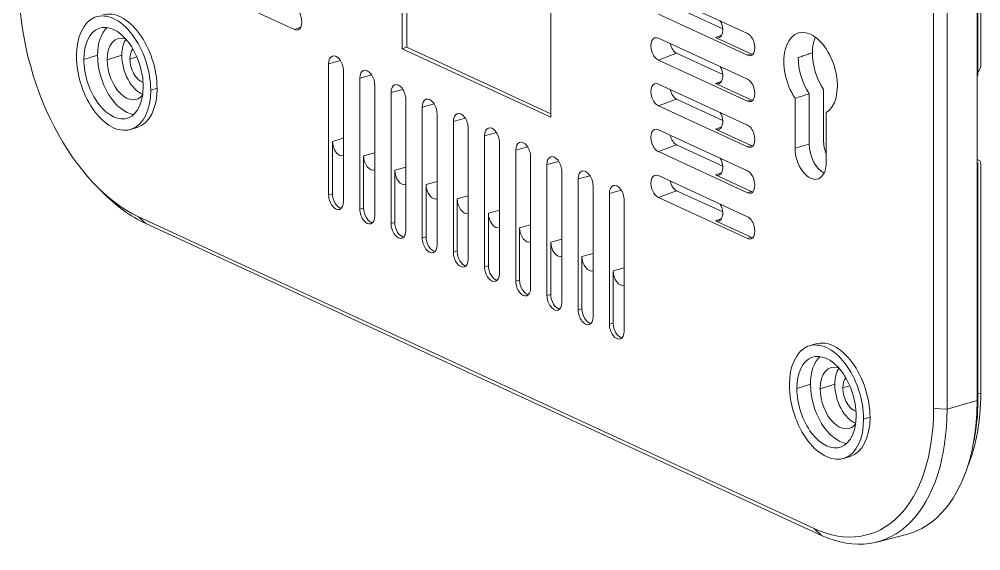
# Model space of a CAD drawing. Header units: millimetres. Extents: x -1304 to 1304, y -904 to 904.
# Drawn here: x -626.2 to -544.5, y 180.1 to 225.2 of the extents above; entities that cross this region are included whole.
import ezdxf

# ---------------------------------------------------------------- set-up
doc = ezdxf.new("R2010")
doc.units = ezdxf.units.MM
doc.header["$MEASUREMENT"] = 0
doc.layers.add('layer 1', color=7, linetype='Continuous')

msp = doc.modelspace()

# ---------------------------------------------------------------- linework, layer by layer
at = {"layer": 'layer 1', "color": 155, "lineweight": 18}
for points in [[(-593.6804, 248.6864), (-593.6804, 248.6864), (-593.6804, 222.7345), (-593.6804, 222.7345)], [(-593.2926, 248.8049), (-593.2926, 248.8049), (-593.2926, 222.853), (-593.2926, 222.853)], [(-581.056, 216.9109), (-581.056, 216.9109), (-581.056, 244.7166), (-581.056, 244.7166)], [(-544.7424, 220.4464), (-544.7424, 220.4464), (-544.7424, 240.3737), (-544.7424, 240.3737)], [(-544.5007, 240.738), (-544.5007, 240.738), (-544.5007, 221.2741), (-544.5007, 221.2741)], [(-544.8146, 240.1097), (-544.8146, 240.1097), (-544.8146, 192.8401), (-544.8146, 192.8401)], [(-548.5102, 192.1658), (-548.5102, 192.1658), (-548.5102, 239.4354), (-548.5102, 239.4354)], [(-547.3675, 192.1142), (-547.3675, 192.1142), (-547.3675, 239.3838), (-547.3675, 239.3838)], [(-602.8331, 224.3613), (-602.8331, 224.3613), (-610.4077, 227.8555), (-610.4077, 227.8555)], [(-571.9033, 227.5185), (-571.9033, 227.5185), (-564.3287, 224.0244), (-564.3287, 224.0244)], [(-564.3287, 222.1707), (-564.3287, 222.1707), (-571.9033, 225.6648), (-571.9033, 225.6648)], [(-570.3521, 226.2359), (-570.3521, 226.2359), (-566.436, 224.4294), (-566.436, 224.4294)], [(-618.7565, 224.5291), (-619.2757, 224.0666), (-619.5711, 223.2139), (-619.5711, 222.1775)], [(-617.1823, 223.5701), (-618.068, 223.8745), (-618.7505, 223.1036), (-618.7505, 221.799)], [(-617.145, 223.5567), (-617.3812, 223.2247), (-617.5096, 222.7391), (-617.5096, 222.1781)], [(-571.9033, 223.6258), (-571.9033, 223.6258), (-564.3287, 220.1316), (-564.3287, 220.1316)], [(-570.8881, 223.1575), (-570.8112, 222.7833), (-570.5953, 222.4553), (-570.3521, 222.3431)], [(-567.0483, 223.6826), (-567.0483, 223.6826), (-564.0185, 222.2849), (-564.0185, 222.2849)], [(-558.5553, 223.7168), (-558.7171, 223.3446), (-558.8042, 222.888), (-558.8094, 222.3844)], [(-616.5676, 222.7163), (-616.7273, 222.5201), (-616.8152, 222.2153), (-616.8152, 221.8578)], [(-593.6804, 222.7345), (-593.6804, 222.7345), (-593.2926, 222.853), (-593.2926, 222.853)], [(-593.6804, 222.7345), (-593.6804, 222.7345), (-581.056, 216.9109), (-581.056, 216.9109)], [(-593.2926, 222.853), (-593.2926, 222.853), (-581.056, 217.2083), (-581.056, 217.2083)], [(-570.3521, 222.3431), (-570.3521, 222.3431), (-566.436, 220.5366), (-566.436, 220.5366)], [(-558.8094, 222.3844), (-558.8205, 221.3186), (-558.465, 220.147), (-557.8629, 219.2648)], [(-564.3287, 218.2779), (-564.3287, 218.2779), (-571.9033, 221.772), (-571.9033, 221.772)], [(-564.0185, 222.2849), (-563.9703, 222.2627), (-563.9222, 222.2488), (-563.8753, 222.2436)], [(-560.0227, 221.9791), (-560.0173, 220.921), (-559.6646, 219.7716), (-559.0759, 218.8941)], [(-599.9295, 210.324), (-599.9295, 210.324), (-599.9295, 221.4463), (-599.9295, 221.4463)], [(-598.667, 220.8639), (-598.667, 220.8639), (-598.667, 209.7417), (-598.667, 209.7417)], [(-544.7424, 220.7709), (-544.5962, 220.8866), (-544.5007, 221.0855), (-544.5007, 221.2741)], [(-597.2784, 209.1011), (-597.2784, 209.1011), (-597.2784, 220.2233), (-597.2784, 220.2233)], [(-544.8146, 220.4243), (-544.8146, 220.4243), (-544.7424, 220.4464), (-544.7424, 220.4464)], [(-616.2058, 216.0414), (-615.1639, 216.3597), (-614.5106, 217.6414), (-614.5106, 219.3673)], [(-596.0159, 219.641), (-596.0159, 219.641), (-596.0159, 208.5187), (-596.0159, 208.5187)], [(-571.9033, 219.733), (-571.9033, 219.733), (-564.3287, 216.2388), (-564.3287, 216.2388)], [(-570.8881, 219.2647), (-570.8112, 218.8905), (-570.5953, 218.5625), (-570.3521, 218.4503)], [(-567.0483, 219.7898), (-567.0483, 219.7898), (-564.0185, 218.3921), (-564.0185, 218.3921)], [(-557.8629, 219.2648), (-557.8629, 219.2648), (-557.8629, 214.9478), (-557.8629, 214.9478)], [(-594.6272, 207.8781), (-594.6272, 207.8781), (-594.6272, 219.0004), (-594.6272, 219.0004)], [(-593.3648, 218.418), (-593.3648, 218.418), (-593.3648, 207.2958), (-593.3648, 207.2958)], [(-570.3521, 218.4503), (-570.3521, 218.4503), (-566.436, 216.6438), (-566.436, 216.6438)], [(-564.0185, 218.3921), (-563.9703, 218.3699), (-563.9222, 218.356), (-563.8753, 218.3508)], [(-560.2889, 218.5239), (-560.2889, 218.5239), (-560.2889, 214.2826), (-560.2889, 214.2826)], [(-559.0759, 218.8941), (-559.0759, 218.8941), (-559.0759, 214.6152), (-559.0759, 214.6152)], [(-591.9761, 206.6552), (-591.9761, 206.6552), (-591.9761, 217.7774), (-591.9761, 217.7774)], [(-564.3287, 214.3851), (-564.3287, 214.3851), (-571.9033, 217.8793), (-571.9033, 217.8793)], [(-590.7137, 217.1951), (-590.7137, 217.1951), (-590.7137, 206.0728), (-590.7137, 206.0728)], [(-557.6378, 213.0597), (-557.6378, 213.0597), (-557.6378, 217.3009), (-557.6378, 217.3009)], [(-616.7487, 215.8755), (-616.7487, 215.8755), (-616.2057, 216.0414), (-616.2057, 216.0414)], [(-589.325, 205.4322), (-589.325, 205.4322), (-589.325, 216.5545), (-589.325, 216.5545)], [(-588.0626, 215.9721), (-588.0626, 215.9721), (-588.0626, 204.8499), (-588.0626, 204.8499)], [(-571.9033, 215.8402), (-571.9033, 215.8402), (-564.3287, 212.3461), (-564.3287, 212.3461)], [(-567.0483, 215.897), (-567.0483, 215.897), (-564.0185, 214.4994), (-564.0185, 214.4994)], [(-586.6739, 204.2093), (-586.6739, 204.2093), (-586.6739, 215.3316), (-586.6739, 215.3316)], [(-570.8881, 215.3719), (-570.8112, 214.9977), (-570.5953, 214.6697), (-570.3521, 214.5576)], [(-557.8629, 214.9478), (-557.8629, 214.5753), (-557.7842, 214.1758), (-557.6378, 213.8042)], [(-599.606, 214.8616), (-599.606, 214.8616), (-599.606, 210.4127), (-599.606, 210.4127)], [(-585.4114, 214.7492), (-585.4114, 214.7492), (-585.4114, 203.6269), (-585.4114, 203.6269)], [(-570.3521, 214.5576), (-570.3521, 214.5576), (-566.436, 212.7511), (-566.436, 212.7511)], [(-564.0185, 214.4993), (-563.9703, 214.4771), (-563.9222, 214.4632), (-563.8753, 214.458)], [(-559.0759, 214.6152), (-559.0759, 213.5911), (-558.5159, 212.4985), (-557.8185, 212.1619)], [(-596.9549, 213.6387), (-596.9549, 213.6387), (-596.9549, 209.1898), (-596.9549, 209.1898)], [(-584.0228, 202.9864), (-584.0228, 202.9864), (-584.0228, 214.1086), (-584.0228, 214.1086)], [(-582.7603, 213.5263), (-582.7603, 213.5263), (-582.7603, 202.404), (-582.7603, 202.404)], [(-564.3287, 210.4923), (-564.3287, 210.4923), (-571.9033, 213.9865), (-571.9033, 213.9865)], [(-544.679, 213.2679), (-544.679, 213.2679), (-544.8146, 213.3304), (-544.8146, 213.3304)], [(-544.5007, 212.9324), (-544.5007, 213.1543), (-544.6323, 213.3048), (-544.8146, 213.2914)], [(-581.3716, 201.7634), (-581.3716, 201.7634), (-581.3716, 212.8857), (-581.3716, 212.8857)], [(-544.7424, 213.0315), (-544.7424, 213.0315), (-544.8146, 213.0648), (-544.8146, 213.0648)], [(-544.8146, 213.0095), (-544.8146, 213.0095), (-544.7424, 213.0315), (-544.7424, 213.0315)], [(-544.7424, 193.1041), (-544.7424, 193.1041), (-544.7424, 213.0315), (-544.7424, 213.0315)], [(-544.5007, 212.9324), (-544.5007, 212.9324), (-544.5007, 193.4684), (-544.5007, 193.4684)], [(-594.3038, 212.4157), (-594.3038, 212.4157), (-594.3038, 207.9668), (-594.3038, 207.9668)], [(-580.1092, 212.3033), (-580.1092, 212.3033), (-580.1092, 201.1811), (-580.1092, 201.1811)], [(-571.9033, 211.9474), (-571.9033, 211.9474), (-564.3287, 208.4533), (-564.3287, 208.4533)], [(-567.0483, 212.0042), (-567.0483, 212.0042), (-564.0185, 210.6066), (-564.0185, 210.6066)], [(-619.6817, 211.0774), (-619.6817, 211.0774), (-619.2468, 210.6348), (-619.2468, 210.6348)], [(-591.6526, 211.1928), (-591.6526, 211.1928), (-591.6526, 206.7439), (-591.6526, 206.7439)], [(-578.7205, 200.5405), (-578.7205, 200.5405), (-578.7205, 211.6627), (-578.7205, 211.6627)], [(-577.4581, 211.0804), (-577.4581, 211.0804), (-577.4581, 199.9581), (-577.4581, 199.9581)], [(-570.8881, 211.4791), (-570.8112, 211.1049), (-570.5953, 210.7769), (-570.3521, 210.6648)], [(-619.247, 210.6349), (-618.0398, 209.4062), (-616.7596, 208.4713), (-615.4686, 207.8758)], [(-576.0694, 199.3175), (-576.0694, 199.3175), (-576.0694, 210.4398), (-576.0694, 210.4398)], [(-564.3287, 206.5995), (-564.3287, 206.5995), (-571.9033, 210.0937), (-571.9033, 210.0937)], [(-570.3521, 210.6648), (-570.3521, 210.6648), (-566.436, 208.8583), (-566.436, 208.8583)], [(-564.0185, 210.6066), (-563.9703, 210.5843), (-563.9222, 210.5704), (-563.8753, 210.5652)], [(-589.0015, 209.9698), (-589.0015, 209.9698), (-589.0015, 205.5209), (-589.0015, 205.5209)], [(-574.807, 209.8574), (-574.807, 209.8574), (-574.807, 198.7352), (-574.807, 198.7352)], [(-616.0887, 208.4537), (-616.0887, 208.4537), (-558.6477, 181.9566), (-558.6477, 181.9566)], [(-586.3504, 208.7469), (-586.3504, 208.7469), (-586.3504, 204.298), (-586.3504, 204.298)], [(-615.4686, 207.8758), (-615.4686, 207.8758), (-558.0276, 181.3787), (-558.0276, 181.3787)], [(-567.0483, 208.1114), (-567.0483, 208.1114), (-564.0185, 206.7138), (-564.0185, 206.7138)], [(-583.6993, 207.5239), (-583.6993, 207.5239), (-583.6993, 203.075), (-583.6993, 203.075)], [(-581.0482, 206.301), (-581.0482, 206.301), (-581.0482, 201.8521), (-581.0482, 201.8521)], [(-564.0185, 206.7138), (-563.9703, 206.6915), (-563.9222, 206.6776), (-563.8753, 206.6724)], [(-578.397, 205.0781), (-578.397, 205.0781), (-578.397, 200.6292), (-578.397, 200.6292)], [(-575.7459, 203.8551), (-575.7459, 203.8551), (-575.7459, 199.4062), (-575.7459, 199.4062)], [(-558.5307, 197.652), (-558.5307, 197.652), (-559.0736, 197.4861), (-559.0736, 197.4861)], [(-558.1595, 196.5761), (-558.6787, 196.1136), (-558.9741, 195.2609), (-558.9741, 194.2245)], [(-556.5853, 195.6171), (-557.4709, 195.9215), (-558.1535, 195.1506), (-558.1535, 193.846)], [(-556.548, 195.6038), (-556.7842, 195.2717), (-556.9125, 194.7862), (-556.9125, 194.2251)], [(-555.9706, 194.7633), (-556.1303, 194.5671), (-556.2182, 194.2623), (-556.2182, 193.9049)], [(-545.6214, 187.2181), (-544.885, 188.9702), (-544.5007, 191.1135), (-544.5007, 193.4684)], [(-550.819, 181.464), (-547.1438, 182.4161), (-544.8146, 186.829), (-544.8146, 192.8401)], [(-555.6088, 188.0884), (-554.5668, 188.4067), (-553.9136, 189.6884), (-553.9136, 191.4144)], [(-556.1516, 187.9226), (-556.1516, 187.9226), (-555.6087, 188.0884), (-555.6087, 188.0884)], [(-553.3325, 180.8128), (-553.3325, 180.8128), (-550.8192, 181.4639), (-550.8192, 181.4639)]]:
    msp.add_open_spline(points, degree=3, dxfattribs=at)
for points, knots in [([(-626.2263, 228.0157), (-626.2263, 224.0678), (-625.1582, 219.7889), (-623.257, 216.1203), (-621.3559, 212.4517), (-618.7773, 209.6939), (-616.0887, 208.4537)], [0, 0, 0, 0, 0.5, 0.5, 0.5, 1, 1, 1, 1]), ([(-615.0536, 219.2015), (-615.0536, 220.8571), (-615.6551, 222.6645), (-616.6316, 223.9428), (-617.6081, 225.2211), (-618.8112, 225.7761), (-619.7877, 225.3987), (-620.7642, 225.0213), (-621.3657, 223.7689), (-621.3657, 222.1132)], [0, 0, 0, 0, 0.3333333, 0.3333333, 0.3333333, 0.6666667, 0.6666667, 0.6666667, 1, 1, 1, 1]), ([(-614.5106, 219.3673), (-614.5106, 220.988), (-615.0872, 222.7569), (-616.0312, 224.0322), (-616.9751, 225.3075), (-618.1493, 225.9039), (-619.1277, 225.605)], [0, 0, 0, 0, 0.5, 0.5, 0.5, 1, 1, 1, 1]), ([(-602.8331, 224.3613), (-602.6076, 224.2573), (-602.3992, 224.3378), (-602.2864, 224.5726), (-602.1737, 224.8074), (-602.1737, 225.1607), (-602.2864, 225.4995), (-602.3992, 225.8382), (-602.6076, 226.111), (-602.8331, 226.215)], [0, 0, 0, 0, 0.3333333, 0.3333333, 0.3333333, 0.6666667, 0.6666667, 0.6666667, 1, 1, 1, 1]), ([(-615.6848, 219.4926), (-615.6848, 220.8172), (-616.166, 222.2631), (-616.9472, 223.2857), (-617.7284, 224.3083), (-618.6909, 224.7523), (-619.4721, 224.4504), (-620.2533, 224.1485), (-620.7345, 223.1466), (-620.7345, 221.822)], [0, 0, 0, 0, 0.3333333, 0.3333333, 0.3333333, 0.6666667, 0.6666667, 0.6666667, 1, 1, 1, 1]), ([(-567.0483, 223.6826), (-566.7897, 223.5633), (-566.5585, 223.693), (-566.4687, 224.0078), (-566.379, 224.3225), (-566.4498, 224.7557), (-566.6461, 225.0934)], [0, 0, 0, 0, 0.5, 0.5, 0.5, 1, 1, 1, 1]), ([(-564.3287, 222.1707), (-564.1032, 222.0667), (-563.8948, 222.1472), (-563.7821, 222.382), (-563.6693, 222.6167), (-563.6693, 222.97), (-563.7821, 223.3088), (-563.8948, 223.6476), (-564.1032, 223.9204), (-564.3287, 224.0244)], [0, 0, 0, 0, 0.3333333, 0.3333333, 0.3333333, 0.6666667, 0.6666667, 0.6666667, 1, 1, 1, 1]), ([(-557.6378, 217.3009), (-556.8363, 217.7764), (-556.4979, 219.1284), (-556.8003, 220.6471), (-557.1026, 222.1658), (-557.9766, 223.5041), (-558.9634, 223.9592), (-559.9501, 224.4144), (-560.8241, 223.8825), (-561.1264, 222.6428), (-561.4288, 221.403), (-561.0904, 219.7388), (-560.2889, 218.5239)], [0, 0, 0, 0, 0.25, 0.25, 0.25, 0.5, 0.5, 0.5, 0.75, 0.75, 0.75, 1, 1, 1, 1]), ([(-571.9033, 223.6258), (-572.1289, 223.7298), (-572.3372, 223.6493), (-572.45, 223.4145), (-572.5628, 223.1797), (-572.5628, 222.8264), (-572.45, 222.4876), (-572.3372, 222.1489), (-572.1289, 221.8761), (-571.9033, 221.772)], [0, 0, 0, 0, 0.3333333, 0.3333333, 0.3333333, 0.6666667, 0.6666667, 0.6666667, 1, 1, 1, 1]), ([(-558.8094, 222.3844), (-558.9429, 222.3398), (-559.0769, 222.2951), (-559.2113, 222.2502), (-559.3456, 222.2054), (-559.4804, 222.1603), (-559.6157, 222.1151), (-559.7509, 222.0699), (-559.8866, 222.0246), (-560.0227, 221.9791)], [0, 0, 0, 0, 0.3333333, 0.3333333, 0.3333333, 0.6666667, 0.6666667, 0.6666667, 1, 1, 1, 1]), ([(-621.3657, 222.1132), (-621.3657, 220.4576), (-620.7642, 218.6502), (-619.7877, 217.3719), (-618.8112, 216.0936), (-617.6081, 215.5386), (-616.6316, 215.916), (-615.6551, 216.2934), (-615.0536, 217.5458), (-615.0536, 219.2015)], [0, 0, 0, 0, 0.3333333, 0.3333333, 0.3333333, 0.6666667, 0.6666667, 0.6666667, 1, 1, 1, 1]), ([(-620.7345, 221.822), (-620.7345, 220.4975), (-620.2533, 219.0516), (-619.4721, 218.029), (-618.6909, 217.0063), (-617.7284, 216.5624), (-616.9472, 216.8643), (-616.166, 217.1662), (-615.6848, 218.1681), (-615.6848, 219.4926)], [0, 0, 0, 0, 0.3333333, 0.3333333, 0.3333333, 0.6666667, 0.6666667, 0.6666667, 1, 1, 1, 1]), ([(-619.5711, 222.1775), (-619.5711, 221.0532), (-619.2237, 219.8293), (-618.6265, 218.8502), (-618.0293, 217.871), (-617.2469, 217.2424), (-616.4993, 217.1411)], [0, 0, 0, 0, 0.5, 0.5, 0.5, 1, 1, 1, 1]), ([(-618.7505, 221.799), (-618.7505, 220.7424), (-618.2986, 219.5911), (-617.6212, 218.9222), (-616.9438, 218.2533), (-616.1869, 218.2108), (-615.7299, 218.8161)], [0, 0, 0, 0, 0.5, 0.5, 0.5, 1, 1, 1, 1]), ([(-617.5096, 222.1781), (-617.5096, 221.4892), (-617.3162, 220.7416), (-616.9749, 220.1114), (-616.6337, 219.4812), (-616.1748, 219.0242), (-615.7064, 218.8481)], [0, 0, 0, 0, 0.5, 0.5, 0.5, 1, 1, 1, 1]), ([(-616.8152, 221.8578), (-616.8152, 221.4369), (-616.6934, 220.9797), (-616.4802, 220.6001), (-616.2669, 220.2204), (-615.9824, 219.9542), (-615.6974, 219.8677)], [0, 0, 0, 0, 0.5, 0.5, 0.5, 1, 1, 1, 1]), ([(-598.667, 220.8639), (-598.667, 221.1951), (-598.7873, 221.5565), (-598.9826, 221.8122), (-599.1779, 222.0678), (-599.4186, 222.1788), (-599.6139, 222.1034), (-599.8092, 222.0279), (-599.9295, 221.7774), (-599.9295, 221.4463)], [0, 0, 0, 0, 0.3333333, 0.3333333, 0.3333333, 0.6666667, 0.6666667, 0.6666667, 1, 1, 1, 1]), ([(-596.0159, 219.641), (-596.0159, 219.9721), (-596.1362, 220.3336), (-596.3315, 220.5892), (-596.5268, 220.8449), (-596.7674, 220.9559), (-596.9627, 220.8804), (-597.158, 220.8049), (-597.2784, 220.5545), (-597.2784, 220.2233)], [0, 0, 0, 0, 0.3333333, 0.3333333, 0.3333333, 0.6666667, 0.6666667, 0.6666667, 1, 1, 1, 1]), ([(-567.0483, 219.7898), (-566.7897, 219.6705), (-566.5585, 219.8003), (-566.4687, 220.115), (-566.379, 220.4298), (-566.4498, 220.8629), (-566.6461, 221.2006)], [0, 0, 0, 0, 0.5, 0.5, 0.5, 1, 1, 1, 1]), ([(-564.3287, 218.2779), (-564.1032, 218.1739), (-563.8948, 218.2544), (-563.7821, 218.4892), (-563.6693, 218.7239), (-563.6693, 219.0773), (-563.7821, 219.416), (-563.8948, 219.7548), (-564.1032, 220.0276), (-564.3287, 220.1316)], [0, 0, 0, 0, 0.3333333, 0.3333333, 0.3333333, 0.6666667, 0.6666667, 0.6666667, 1, 1, 1, 1]), ([(-593.3648, 218.418), (-593.3648, 218.7492), (-593.4851, 219.1106), (-593.6804, 219.3663), (-593.8757, 219.622), (-594.1163, 219.733), (-594.3116, 219.6575), (-594.5069, 219.582), (-594.6272, 219.3315), (-594.6272, 219.0004)], [0, 0, 0, 0, 0.3333333, 0.3333333, 0.3333333, 0.6666667, 0.6666667, 0.6666667, 1, 1, 1, 1]), ([(-571.9033, 219.733), (-572.1289, 219.837), (-572.3372, 219.7565), (-572.45, 219.5217), (-572.5628, 219.2869), (-572.5628, 218.9336), (-572.45, 218.5948), (-572.3372, 218.2561), (-572.1289, 217.9833), (-571.9033, 217.8793)], [0, 0, 0, 0, 0.3333333, 0.3333333, 0.3333333, 0.6666667, 0.6666667, 0.6666667, 1, 1, 1, 1]), ([(-590.7137, 217.1951), (-590.7137, 217.5262), (-590.834, 217.8877), (-591.0293, 218.1434), (-591.2246, 218.399), (-591.4652, 218.51), (-591.6605, 218.4345), (-591.8558, 218.3591), (-591.9761, 218.1086), (-591.9761, 217.7774)], [0, 0, 0, 0, 0.3333333, 0.3333333, 0.3333333, 0.6666667, 0.6666667, 0.6666667, 1, 1, 1, 1]), ([(-560.2889, 218.5239), (-560.0855, 218.5859), (-559.8826, 218.6478), (-559.6805, 218.7095), (-559.4783, 218.7712), (-559.2768, 218.8327), (-559.0759, 218.8941)], [0, 0, 0, 0, 0.5, 0.5, 0.5, 1, 1, 1, 1]), ([(-588.0626, 215.9721), (-588.0626, 216.3033), (-588.1829, 216.6648), (-588.3782, 216.9204), (-588.5735, 217.1761), (-588.8141, 217.2871), (-589.0094, 217.2116), (-589.2047, 217.1361), (-589.325, 216.8856), (-589.325, 216.5545)], [0, 0, 0, 0, 0.3333333, 0.3333333, 0.3333333, 0.6666667, 0.6666667, 0.6666667, 1, 1, 1, 1]), ([(-567.0483, 215.897), (-566.7897, 215.7777), (-566.5585, 215.9075), (-566.4687, 216.2222), (-566.379, 216.537), (-566.4498, 216.9701), (-566.6461, 217.3078)], [0, 0, 0, 0, 0.5, 0.5, 0.5, 1, 1, 1, 1]), ([(-585.4114, 214.7492), (-585.4114, 215.0803), (-585.5317, 215.4418), (-585.727, 215.6975), (-585.9223, 215.9531), (-586.163, 216.0641), (-586.3583, 215.9886), (-586.5536, 215.9132), (-586.6739, 215.6627), (-586.6739, 215.3316)], [0, 0, 0, 0, 0.3333333, 0.3333333, 0.3333333, 0.6666667, 0.6666667, 0.6666667, 1, 1, 1, 1]), ([(-571.9033, 215.8402), (-572.1289, 215.9442), (-572.3372, 215.8637), (-572.45, 215.6289), (-572.5628, 215.3942), (-572.5628, 215.0408), (-572.45, 214.7021), (-572.3372, 214.3633), (-572.1289, 214.0905), (-571.9033, 213.9865)], [0, 0, 0, 0, 0.3333333, 0.3333333, 0.3333333, 0.6666667, 0.6666667, 0.6666667, 1, 1, 1, 1]), ([(-564.3287, 214.3851), (-564.1032, 214.2811), (-563.8948, 214.3616), (-563.7821, 214.5964), (-563.6693, 214.8311), (-563.6693, 215.1845), (-563.7821, 215.5232), (-563.8948, 215.862), (-564.1032, 216.1348), (-564.3287, 216.2388)], [0, 0, 0, 0, 0.3333333, 0.3333333, 0.3333333, 0.6666667, 0.6666667, 0.6666667, 1, 1, 1, 1]), ([(-599.606, 214.8616), (-599.606, 214.5338), (-599.4856, 214.1759), (-599.291, 213.9254), (-599.0964, 213.6749), (-598.8579, 213.5708), (-598.6671, 213.653)], [0, 0, 0, 0, 0.5, 0.5, 0.5, 1, 1, 1, 1]), ([(-582.7603, 213.5263), (-582.7603, 213.8574), (-582.8806, 214.2189), (-583.0759, 214.4745), (-583.2712, 214.7302), (-583.5118, 214.8412), (-583.7071, 214.7657), (-583.9024, 214.6902), (-584.0228, 214.4397), (-584.0228, 214.1086)], [0, 0, 0, 0, 0.3333333, 0.3333333, 0.3333333, 0.6666667, 0.6666667, 0.6666667, 1, 1, 1, 1]), ([(-560.2889, 214.2826), (-560.2889, 213.5872), (-560.0363, 212.8281), (-559.6261, 212.2913), (-559.216, 211.7544), (-558.7107, 211.5213), (-558.3006, 211.6798), (-557.8904, 211.8383), (-557.6378, 212.3643), (-557.6378, 213.0597)], [0, 0, 0, 0, 0.3333333, 0.3333333, 0.3333333, 0.6666667, 0.6666667, 0.6666667, 1, 1, 1, 1]), ([(-596.9549, 213.6387), (-596.9549, 213.3108), (-596.8344, 212.9529), (-596.6398, 212.7024), (-596.4452, 212.4519), (-596.2067, 212.3478), (-596.0159, 212.4301)], [0, 0, 0, 0, 0.5, 0.5, 0.5, 1, 1, 1, 1]), ([(-580.1092, 212.3033), (-580.1092, 212.6345), (-580.2295, 212.9959), (-580.4248, 213.2516), (-580.6201, 213.5072), (-580.8607, 213.6182), (-581.056, 213.5428), (-581.2513, 213.4673), (-581.3716, 213.2168), (-581.3716, 212.8857)], [0, 0, 0, 0, 0.3333333, 0.3333333, 0.3333333, 0.6666667, 0.6666667, 0.6666667, 1, 1, 1, 1]), ([(-567.0483, 212.0042), (-566.7897, 211.8849), (-566.5585, 212.0147), (-566.4687, 212.3294), (-566.379, 212.6442), (-566.4498, 213.0773), (-566.6461, 213.415)], [0, 0, 0, 0, 0.5, 0.5, 0.5, 1, 1, 1, 1]), ([(-594.3038, 212.4157), (-594.3038, 212.0879), (-594.1833, 211.73), (-593.9887, 211.4795), (-593.7941, 211.229), (-593.5556, 211.1249), (-593.3648, 211.2071)], [0, 0, 0, 0, 0.5, 0.5, 0.5, 1, 1, 1, 1]), ([(-577.4581, 211.0804), (-577.4581, 211.4115), (-577.5784, 211.773), (-577.7737, 212.0286), (-577.969, 212.2843), (-578.2096, 212.3953), (-578.4049, 212.3198), (-578.6002, 212.2443), (-578.7205, 211.9939), (-578.7205, 211.6627)], [0, 0, 0, 0, 0.3333333, 0.3333333, 0.3333333, 0.6666667, 0.6666667, 0.6666667, 1, 1, 1, 1]), ([(-571.9033, 211.9474), (-572.1289, 212.0514), (-572.3372, 211.9709), (-572.45, 211.7361), (-572.5628, 211.5014), (-572.5628, 211.148), (-572.45, 210.8093), (-572.3372, 210.4705), (-572.1289, 210.1977), (-571.9033, 210.0937)], [0, 0, 0, 0, 0.3333333, 0.3333333, 0.3333333, 0.6666667, 0.6666667, 0.6666667, 1, 1, 1, 1]), ([(-564.3287, 210.4923), (-564.1032, 210.3883), (-563.8948, 210.4688), (-563.7821, 210.7036), (-563.6693, 210.9384), (-563.6693, 211.2917), (-563.7821, 211.6305), (-563.8948, 211.9692), (-564.1032, 212.242), (-564.3287, 212.3461)], [0, 0, 0, 0, 0.3333333, 0.3333333, 0.3333333, 0.6666667, 0.6666667, 0.6666667, 1, 1, 1, 1]), ([(-591.6526, 211.1928), (-591.6526, 210.8649), (-591.5322, 210.507), (-591.3376, 210.2565), (-591.143, 210.0061), (-590.9045, 209.9019), (-590.7137, 209.9842)], [0, 0, 0, 0, 0.5, 0.5, 0.5, 1, 1, 1, 1]), ([(-574.807, 209.8574), (-574.807, 210.1886), (-574.9273, 210.55), (-575.1226, 210.8057), (-575.3179, 211.0614), (-575.5585, 211.1724), (-575.7538, 211.0969), (-575.9491, 211.0214), (-576.0694, 210.7709), (-576.0694, 210.4398)], [0, 0, 0, 0, 0.3333333, 0.3333333, 0.3333333, 0.6666667, 0.6666667, 0.6666667, 1, 1, 1, 1]), ([(-599.9295, 210.324), (-599.9295, 209.9929), (-599.8092, 209.6314), (-599.6139, 209.3757), (-599.4186, 209.1201), (-599.1779, 209.0091), (-598.9826, 209.0846), (-598.7873, 209.16), (-598.667, 209.4105), (-598.667, 209.7417)], [0, 0, 0, 0, 0.3333333, 0.3333333, 0.3333333, 0.6666667, 0.6666667, 0.6666667, 1, 1, 1, 1]), ([(-599.606, 210.4127), (-599.606, 210.1351), (-599.5194, 209.8328), (-599.3711, 209.5922), (-599.2227, 209.3517), (-599.0288, 209.1994), (-598.8449, 209.1788)], [0, 0, 0, 0, 0.5, 0.5, 0.5, 1, 1, 1, 1]), ([(-589.0015, 209.9698), (-589.0015, 209.642), (-588.8811, 209.2841), (-588.6865, 209.0336), (-588.4919, 208.7831), (-588.2534, 208.679), (-588.0626, 208.7613)], [0, 0, 0, 0, 0.5, 0.5, 0.5, 1, 1, 1, 1]), ([(-567.0483, 208.1114), (-566.7897, 207.9921), (-566.5585, 208.1219), (-566.4687, 208.4366), (-566.379, 208.7514), (-566.4498, 209.1845), (-566.6461, 209.5222)], [0, 0, 0, 0, 0.5, 0.5, 0.5, 1, 1, 1, 1]), ([(-597.2784, 209.1011), (-597.2784, 208.7699), (-597.158, 208.4085), (-596.9627, 208.1528), (-596.7674, 207.8971), (-596.5268, 207.7861), (-596.3315, 207.8616), (-596.1362, 207.9371), (-596.0159, 208.1876), (-596.0159, 208.5187)], [0, 0, 0, 0, 0.3333333, 0.3333333, 0.3333333, 0.6666667, 0.6666667, 0.6666667, 1, 1, 1, 1]), ([(-596.9549, 209.1898), (-596.9549, 208.9121), (-596.8683, 208.6098), (-596.7199, 208.3693), (-596.5716, 208.1287), (-596.3777, 207.9764), (-596.1937, 207.9559)], [0, 0, 0, 0, 0.5, 0.5, 0.5, 1, 1, 1, 1]), ([(-586.3504, 208.7469), (-586.3504, 208.419), (-586.23, 208.0611), (-586.0354, 207.8107), (-585.8408, 207.5602), (-585.6023, 207.4561), (-585.4115, 207.5383)], [0, 0, 0, 0, 0.5, 0.5, 0.5, 1, 1, 1, 1]), ([(-564.3287, 206.5995), (-564.1032, 206.4955), (-563.8948, 206.5761), (-563.7821, 206.8108), (-563.6693, 207.0456), (-563.6693, 207.3989), (-563.7821, 207.7377), (-563.8948, 208.0764), (-564.1032, 208.3492), (-564.3287, 208.4533)], [0, 0, 0, 0, 0.3333333, 0.3333333, 0.3333333, 0.6666667, 0.6666667, 0.6666667, 1, 1, 1, 1]), ([(-594.6272, 207.8781), (-594.6272, 207.547), (-594.5069, 207.1855), (-594.3116, 206.9299), (-594.1163, 206.6742), (-593.8757, 206.5632), (-593.6804, 206.6387), (-593.4851, 206.7142), (-593.3648, 206.9646), (-593.3648, 207.2958)], [0, 0, 0, 0, 0.3333333, 0.3333333, 0.3333333, 0.6666667, 0.6666667, 0.6666667, 1, 1, 1, 1]), ([(-594.3038, 207.9668), (-594.3038, 207.6892), (-594.2172, 207.3869), (-594.0688, 207.1463), (-593.9204, 206.9058), (-593.7266, 206.7535), (-593.5426, 206.733)], [0, 0, 0, 0, 0.5, 0.5, 0.5, 1, 1, 1, 1]), ([(-583.6993, 207.5239), (-583.6993, 207.1961), (-583.5788, 206.8382), (-583.3842, 206.5877), (-583.1896, 206.3372), (-582.9511, 206.2331), (-582.7603, 206.3154)], [0, 0, 0, 0, 0.5, 0.5, 0.5, 1, 1, 1, 1]), ([(-591.9761, 206.6552), (-591.9761, 206.324), (-591.8558, 205.9626), (-591.6605, 205.7069), (-591.4652, 205.4513), (-591.2246, 205.3403), (-591.0293, 205.4157), (-590.834, 205.4912), (-590.7137, 205.7417), (-590.7137, 206.0728)], [0, 0, 0, 0, 0.3333333, 0.3333333, 0.3333333, 0.6666667, 0.6666667, 0.6666667, 1, 1, 1, 1]), ([(-591.6526, 206.7439), (-591.6526, 206.4662), (-591.5661, 206.1639), (-591.4177, 205.9234), (-591.2693, 205.6829), (-591.0754, 205.5306), (-590.8915, 205.51)], [0, 0, 0, 0, 0.5, 0.5, 0.5, 1, 1, 1, 1]), ([(-581.0482, 206.301), (-581.0482, 205.9732), (-580.9277, 205.6153), (-580.7331, 205.3648), (-580.5385, 205.1143), (-580.3, 205.0102), (-580.1092, 205.0924)], [0, 0, 0, 0, 0.5, 0.5, 0.5, 1, 1, 1, 1]), ([(-589.325, 205.4322), (-589.325, 205.1011), (-589.2047, 204.7396), (-589.0094, 204.484), (-588.8141, 204.2283), (-588.5735, 204.1173), (-588.3782, 204.1928), (-588.1829, 204.2683), (-588.0626, 204.5188), (-588.0626, 204.8499)], [0, 0, 0, 0, 0.3333333, 0.3333333, 0.3333333, 0.6666667, 0.6666667, 0.6666667, 1, 1, 1, 1]), ([(-589.0015, 205.5209), (-589.0015, 205.2433), (-588.915, 204.941), (-588.7666, 204.7005), (-588.6182, 204.4599), (-588.4243, 204.3076), (-588.2404, 204.2871)], [0, 0, 0, 0, 0.5, 0.5, 0.5, 1, 1, 1, 1]), ([(-578.397, 205.0781), (-578.397, 204.7502), (-578.2766, 204.3923), (-578.082, 204.1418), (-577.8874, 203.8913), (-577.6489, 203.7872), (-577.4581, 203.8695)], [0, 0, 0, 0, 0.5, 0.5, 0.5, 1, 1, 1, 1]), ([(-586.6739, 204.2093), (-586.6739, 203.8782), (-586.5536, 203.5167), (-586.3583, 203.261), (-586.163, 203.0054), (-585.9223, 202.8944), (-585.727, 202.9698), (-585.5317, 203.0453), (-585.4114, 203.2958), (-585.4114, 203.6269)], [0, 0, 0, 0, 0.3333333, 0.3333333, 0.3333333, 0.6666667, 0.6666667, 0.6666667, 1, 1, 1, 1]), ([(-586.3504, 204.298), (-586.3504, 204.0203), (-586.2638, 203.718), (-586.1155, 203.4775), (-585.9671, 203.237), (-585.7732, 203.0847), (-585.5893, 203.0641)], [0, 0, 0, 0, 0.5, 0.5, 0.5, 1, 1, 1, 1]), ([(-575.7459, 203.8551), (-575.7459, 203.5273), (-575.6255, 203.1694), (-575.4309, 202.9189), (-575.2363, 202.6684), (-574.9978, 202.5643), (-574.807, 202.6465)], [0, 0, 0, 0, 0.5, 0.5, 0.5, 1, 1, 1, 1]), ([(-584.0228, 202.9864), (-584.0228, 202.6552), (-583.9024, 202.2937), (-583.7071, 202.0381), (-583.5118, 201.7824), (-583.2712, 201.6714), (-583.0759, 201.7469), (-582.8806, 201.8224), (-582.7603, 202.0729), (-582.7603, 202.404)], [0, 0, 0, 0, 0.3333333, 0.3333333, 0.3333333, 0.6666667, 0.6666667, 0.6666667, 1, 1, 1, 1]), ([(-583.6993, 203.075), (-583.6993, 202.7974), (-583.6127, 202.4951), (-583.4643, 202.2546), (-583.316, 202.014), (-583.1221, 201.8617), (-582.9381, 201.8412)], [0, 0, 0, 0, 0.5, 0.5, 0.5, 1, 1, 1, 1]), ([(-581.3716, 201.7634), (-581.3716, 201.4323), (-581.2513, 201.0708), (-581.056, 200.8151), (-580.8607, 200.5595), (-580.6201, 200.4485), (-580.4248, 200.524), (-580.2295, 200.5994), (-580.1092, 200.8499), (-580.1092, 201.1811)], [0, 0, 0, 0, 0.3333333, 0.3333333, 0.3333333, 0.6666667, 0.6666667, 0.6666667, 1, 1, 1, 1]), ([(-581.0482, 201.8521), (-581.0482, 201.5745), (-580.9616, 201.2722), (-580.8132, 201.0316), (-580.6648, 200.7911), (-580.471, 200.6388), (-580.287, 200.6182)], [0, 0, 0, 0, 0.5, 0.5, 0.5, 1, 1, 1, 1]), ([(-578.7205, 200.5405), (-578.7205, 200.2093), (-578.6002, 199.8479), (-578.4049, 199.5922), (-578.2096, 199.3365), (-577.969, 199.2255), (-577.7737, 199.301), (-577.5784, 199.3765), (-577.4581, 199.627), (-577.4581, 199.9581)], [0, 0, 0, 0, 0.3333333, 0.3333333, 0.3333333, 0.6666667, 0.6666667, 0.6666667, 1, 1, 1, 1]), ([(-578.397, 200.6292), (-578.397, 200.3515), (-578.3105, 200.0492), (-578.1621, 199.8087), (-578.0137, 199.5681), (-577.8198, 199.4158), (-577.6359, 199.3953)], [0, 0, 0, 0, 0.5, 0.5, 0.5, 1, 1, 1, 1]), ([(-576.0694, 199.3175), (-576.0694, 198.9864), (-575.9491, 198.6249), (-575.7538, 198.3693), (-575.5585, 198.1136), (-575.3179, 198.0026), (-575.1226, 198.0781), (-574.9273, 198.1536), (-574.807, 198.404), (-574.807, 198.7352)], [0, 0, 0, 0, 0.3333333, 0.3333333, 0.3333333, 0.6666667, 0.6666667, 0.6666667, 1, 1, 1, 1]), ([(-575.7459, 199.4062), (-575.7459, 199.1286), (-575.6594, 198.8263), (-575.511, 198.5857), (-575.3626, 198.3452), (-575.1687, 198.1929), (-574.9848, 198.1724)], [0, 0, 0, 0, 0.5, 0.5, 0.5, 1, 1, 1, 1]), ([(-554.4565, 191.2485), (-554.4565, 192.9041), (-555.0581, 194.7115), (-556.0346, 195.9898), (-557.0111, 197.2681), (-558.2142, 197.8231), (-559.1907, 197.4457), (-560.1672, 197.0683), (-560.7687, 195.8159), (-560.7687, 194.1602)], [0, 0, 0, 0, 0.3333333, 0.3333333, 0.3333333, 0.6666667, 0.6666667, 0.6666667, 1, 1, 1, 1]), ([(-553.9136, 191.4144), (-553.9136, 193.035), (-554.4902, 194.8039), (-555.4341, 196.0792), (-556.3781, 197.3545), (-557.5523, 197.9509), (-558.5306, 197.652)], [0, 0, 0, 0, 0.5, 0.5, 0.5, 1, 1, 1, 1]), ([(-555.0877, 191.5396), (-555.0877, 192.8642), (-555.569, 194.3101), (-556.3502, 195.3327), (-557.1314, 196.3554), (-558.0939, 196.7993), (-558.8751, 196.4974), (-559.6563, 196.1955), (-560.1375, 195.1936), (-560.1375, 193.8691)], [0, 0, 0, 0, 0.3333333, 0.3333333, 0.3333333, 0.6666667, 0.6666667, 0.6666667, 1, 1, 1, 1]), ([(-560.7687, 194.1602), (-560.7687, 192.5046), (-560.1672, 190.6972), (-559.1907, 189.4189), (-558.2142, 188.1406), (-557.0111, 187.5856), (-556.0346, 187.963), (-555.0581, 188.3404), (-554.4565, 189.5928), (-554.4565, 191.2485)], [0, 0, 0, 0, 0.3333333, 0.3333333, 0.3333333, 0.6666667, 0.6666667, 0.6666667, 1, 1, 1, 1]), ([(-560.1375, 193.8691), (-560.1375, 192.5445), (-559.6563, 191.0986), (-558.8751, 190.076), (-558.0939, 189.0534), (-557.1314, 188.6094), (-556.3502, 188.9113), (-555.569, 189.2132), (-555.0877, 190.2151), (-555.0877, 191.5396)], [0, 0, 0, 0, 0.3333333, 0.3333333, 0.3333333, 0.6666667, 0.6666667, 0.6666667, 1, 1, 1, 1]), ([(-558.9741, 194.2245), (-558.9741, 193.1002), (-558.6266, 191.8763), (-558.0294, 190.8972), (-557.4322, 189.918), (-556.6498, 189.2894), (-555.9023, 189.1881)], [0, 0, 0, 0, 0.5, 0.5, 0.5, 1, 1, 1, 1]), ([(-558.1535, 193.846), (-558.1535, 192.7894), (-557.7016, 191.6382), (-557.0242, 190.9692), (-556.3468, 190.3003), (-555.5899, 190.2578), (-555.1328, 190.8631)], [0, 0, 0, 0, 0.5, 0.5, 0.5, 1, 1, 1, 1]), ([(-556.9125, 194.2251), (-556.9125, 193.5362), (-556.7191, 192.7886), (-556.3779, 192.1584), (-556.0367, 191.5282), (-555.5778, 191.0712), (-555.1094, 190.8951)], [0, 0, 0, 0, 0.5, 0.5, 0.5, 1, 1, 1, 1]), ([(-556.2182, 193.9049), (-556.2182, 193.484), (-556.0964, 193.0267), (-555.8832, 192.6471), (-555.6699, 192.2674), (-555.3853, 192.0012), (-555.1003, 191.9147)], [0, 0, 0, 0, 0.5, 0.5, 0.5, 1, 1, 1, 1]), ([(-544.7424, 193.1041), (-544.7424, 192.1032), (-544.8095, 191.1332), (-544.9425, 190.2129), (-544.9794, 189.9581), (-545.0212, 189.7071), (-545.0681, 189.4602)], [0, 0, 0, 0, 0.5, 0.5, 0.5, 1, 1, 1, 1]), ([(-558.6477, 181.9566), (-555.9591, 180.7163), (-553.3806, 181.0952), (-551.4794, 183.0098), (-549.5782, 184.9244), (-548.5102, 188.2179), (-548.5102, 192.1658)], [0, 0, 0, 0, 0.5, 0.5, 0.5, 1, 1, 1, 1]), ([(-558.0276, 181.3787), (-555.2004, 180.0745), (-552.4889, 180.4729), (-550.4898, 182.4862), (-548.4906, 184.4995), (-547.3675, 187.9628), (-547.3675, 192.1142)], [0, 0, 0, 0, 0.5, 0.5, 0.5, 1, 1, 1, 1])]:
    msp.add_open_spline(points, degree=3, knots=knots, dxfattribs=at)
at = {"layer": 'layer 1', "color": 155, "lineweight": 13}
for points in [[(-602.8331, 224.3613), (-602.8331, 224.3613), (-602.2924, 224.5604), (-602.2924, 224.5604)], [(-567.0483, 223.6826), (-567.0483, 223.6826), (-566.519, 223.8774), (-566.519, 223.8774)], [(-571.9033, 221.772), (-571.9033, 221.772), (-570.3521, 222.3431), (-570.3521, 222.3431)], [(-620.7345, 221.822), (-620.7345, 221.822), (-619.5711, 222.1775), (-619.5711, 222.1775)], [(-618.7505, 221.799), (-618.7505, 221.799), (-617.5096, 222.1781), (-617.5096, 222.1781)], [(-616.8152, 221.8578), (-616.8152, 221.8578), (-616.2267, 222.0377), (-616.2267, 222.0377)], [(-599.9295, 221.4463), (-599.9295, 221.4463), (-598.9202, 221.723), (-598.9202, 221.723)], [(-564.3287, 222.1707), (-564.3287, 222.1707), (-564.0185, 222.2849), (-564.0185, 222.2849)], [(-597.2784, 220.2233), (-597.2784, 220.2233), (-596.2691, 220.5), (-596.2691, 220.5)], [(-567.0483, 219.7898), (-567.0483, 219.7898), (-566.519, 219.9847), (-566.519, 219.9847)], [(-615.0536, 219.2015), (-615.0536, 219.2015), (-614.5106, 219.3673), (-614.5106, 219.3673)], [(-594.6272, 219.0004), (-594.6272, 219.0004), (-593.618, 219.2771), (-593.618, 219.2771)], [(-571.9033, 217.8793), (-571.9033, 217.8793), (-570.3521, 218.4503), (-570.3521, 218.4503)], [(-564.3287, 218.2779), (-564.3287, 218.2779), (-564.0185, 218.3921), (-564.0185, 218.3921)], [(-591.9761, 217.7774), (-591.9761, 217.7774), (-590.9669, 218.0541), (-590.9669, 218.0541)], [(-589.325, 216.5545), (-589.325, 216.5545), (-588.3158, 216.8312), (-588.3158, 216.8312)], [(-567.0483, 215.897), (-567.0483, 215.897), (-566.519, 216.0919), (-566.519, 216.0919)], [(-599.606, 214.8616), (-599.606, 214.8616), (-598.6671, 215.119), (-598.6671, 215.119)], [(-586.6739, 215.3316), (-586.6739, 215.3316), (-585.6646, 215.6083), (-585.6646, 215.6083)], [(-584.0228, 214.1086), (-584.0228, 214.1086), (-583.0135, 214.3853), (-583.0135, 214.3853)], [(-571.9033, 213.9865), (-571.9033, 213.9865), (-570.3521, 214.5576), (-570.3521, 214.5576)], [(-564.3287, 214.3851), (-564.3287, 214.3851), (-564.0185, 214.4994), (-564.0185, 214.4994)], [(-560.2889, 214.2826), (-560.2889, 214.2826), (-559.0759, 214.6152), (-559.0759, 214.6152)], [(-596.9549, 213.6387), (-596.9549, 213.6387), (-596.0159, 213.8961), (-596.0159, 213.8961)], [(-594.3038, 212.4157), (-594.3038, 212.4157), (-593.3648, 212.6731), (-593.3648, 212.6731)], [(-581.3716, 212.8857), (-581.3716, 212.8857), (-580.3624, 213.1624), (-580.3624, 213.1624)], [(-578.7205, 211.6627), (-578.7205, 211.6627), (-577.7113, 211.9394), (-577.7113, 211.9394)], [(-567.0483, 212.0042), (-567.0483, 212.0042), (-566.519, 212.1991), (-566.519, 212.1991)], [(-591.6526, 211.1928), (-591.6526, 211.1928), (-590.7137, 211.4502), (-590.7137, 211.4502)], [(-599.9295, 210.324), (-599.9295, 210.324), (-599.606, 210.4127), (-599.606, 210.4127)], [(-589.0015, 209.9698), (-589.0015, 209.9698), (-588.0626, 210.2273), (-588.0626, 210.2273)], [(-576.0694, 210.4398), (-576.0694, 210.4398), (-575.0602, 210.7165), (-575.0602, 210.7165)], [(-571.9033, 210.0937), (-571.9033, 210.0937), (-570.3521, 210.6648), (-570.3521, 210.6648)], [(-564.3287, 210.4923), (-564.3287, 210.4923), (-564.0185, 210.6066), (-564.0185, 210.6066)], [(-616.0887, 208.4537), (-616.0887, 208.4537), (-615.4686, 207.8758), (-615.4686, 207.8758)], [(-597.2784, 209.1011), (-597.2784, 209.1011), (-596.9549, 209.1898), (-596.9549, 209.1898)], [(-586.3504, 208.7469), (-586.3504, 208.7469), (-585.4115, 209.0043), (-585.4115, 209.0043)], [(-594.6272, 207.8781), (-594.6272, 207.8781), (-594.3038, 207.9668), (-594.3038, 207.9668)], [(-583.6993, 207.5239), (-583.6993, 207.5239), (-582.7603, 207.7814), (-582.7603, 207.7814)], [(-567.0483, 208.1114), (-567.0483, 208.1114), (-566.519, 208.3063), (-566.519, 208.3063)], [(-591.9761, 206.6552), (-591.9761, 206.6552), (-591.6526, 206.7439), (-591.6526, 206.7439)], [(-581.0482, 206.301), (-581.0482, 206.301), (-580.1092, 206.5584), (-580.1092, 206.5584)], [(-564.3287, 206.5995), (-564.3287, 206.5995), (-564.0185, 206.7138), (-564.0185, 206.7138)], [(-589.325, 205.4322), (-589.325, 205.4322), (-589.0015, 205.5209), (-589.0015, 205.5209)], [(-578.397, 205.0781), (-578.397, 205.0781), (-577.4581, 205.3355), (-577.4581, 205.3355)], [(-586.6739, 204.2093), (-586.6739, 204.2093), (-586.3504, 204.298), (-586.3504, 204.298)], [(-575.7459, 203.8551), (-575.7459, 203.8551), (-574.807, 204.1125), (-574.807, 204.1125)], [(-584.0228, 202.9864), (-584.0228, 202.9864), (-583.6993, 203.075), (-583.6993, 203.075)], [(-581.3716, 201.7634), (-581.3716, 201.7634), (-581.0482, 201.8521), (-581.0482, 201.8521)], [(-578.7205, 200.5405), (-578.7205, 200.5405), (-578.397, 200.6292), (-578.397, 200.6292)], [(-576.0694, 199.3175), (-576.0694, 199.3175), (-575.7459, 199.4062), (-575.7459, 199.4062)], [(-560.1375, 193.8691), (-560.1375, 193.8691), (-558.9741, 194.2245), (-558.9741, 194.2245)], [(-558.1535, 193.846), (-558.1535, 193.846), (-556.9125, 194.2251), (-556.9125, 194.2251)], [(-556.2182, 193.9049), (-556.2182, 193.9049), (-555.6297, 194.0847), (-555.6297, 194.0847)], [(-544.8146, 193.0821), (-544.8146, 193.0821), (-544.7424, 193.1041), (-544.7424, 193.1041)], [(-544.7424, 193.3945), (-544.7424, 193.3945), (-544.5007, 193.4684), (-544.5007, 193.4684)], [(-548.5102, 192.1658), (-548.5102, 192.1658), (-547.3675, 192.1142), (-547.3675, 192.1142)], [(-544.8146, 192.8401), (-544.8146, 192.8401), (-547.3675, 192.1142), (-547.3675, 192.1142)], [(-554.4565, 191.2485), (-554.4565, 191.2485), (-553.9136, 191.4144), (-553.9136, 191.4144)], [(-558.6477, 181.9566), (-558.6477, 181.9566), (-558.0276, 181.3787), (-558.0276, 181.3787)]]:
    msp.add_open_spline(points, degree=3, dxfattribs=at)

doc.saveas('drawing.dxf')
